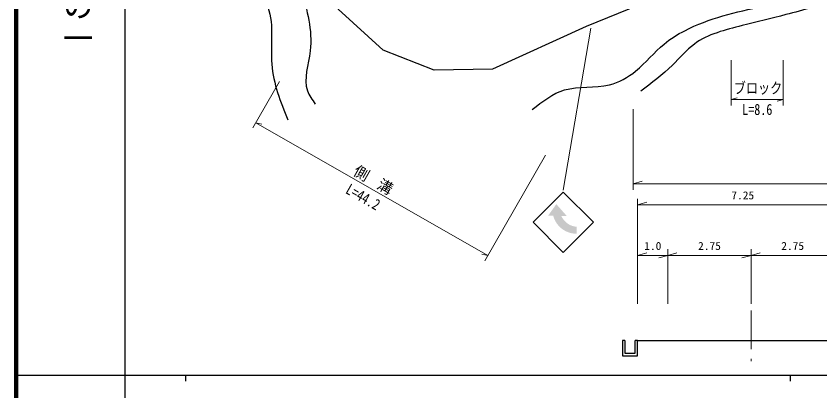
# Model space of a CAD drawing. Units: millimetres, scale not verified, with parts at other scales. Extents: x 40000 to 680000, y 20000 to 380000.
# Drawn here: x 40000 to 172893, y 202409 to 264408 of the extents above; entities that cross this region are included whole.
import ezdxf
from ezdxf.enums import TextEntityAlignment as Align

# ---------------------------------------------------------------- set-up
doc = ezdxf.new("R2010")
doc.units = ezdxf.units.MM
doc.header["$LTSCALE"] = 1000
doc.linetypes.add('USER3', pattern=[10, 6.4, -1.6, 0.4, -1.6])
for name, color, linetype, lineweight in [('M-BGD', 7, 'Continuous', 25), ('M-BMK', 2, 'USER3', 13), ('M-STR-HTXT', 7, 'Continuous', 13), ('M-STR-STRC', 7, 'Continuous', 25), ('M-TTL', 2, 'Continuous', 140), ('M-TTL-BAND', 7, 'Continuous', 25)]:
    doc.layers.add(name, color=color, linetype=linetype, lineweight=lineweight)
doc.styles.add('@ＭＳ ゴシック', font='')
doc.styles.add('ＭＳ ゴシック', font='')
doc.styles.get('@ＭＳ ゴシック').set_extended_font_data('@MS Gothic')
doc.styles.get('ＭＳ ゴシック').set_extended_font_data('MS Gothic')

msp = doc.modelspace()

# ---------------------------------------------------------------- hatches: boundary and pattern name
at = {"layer": 'M-STR-STRC'}
msp.add_hatch(color=256, dxfattribs=at).paths.add_polyline_path([(128800, 231369), (127935, 231369), (129316, 233297), (131028, 231364), (130144, 231364), (130243, 231156), (130345, 230977), (130485, 230770), (130613, 230608), (130771, 230438), (130941, 230279), (131102, 230150), (131221, 230065), (131407, 229949), (131671, 229815), (131839, 229746), (132056, 229673), (132321, 229608), (132467, 229583), (132672, 229561), (132672, 228411), (132458, 228416), (132222, 228435), (132000, 228466), (131771, 228511), (131588, 228557), (131405, 228613), (131233, 228675), (131116, 228721), (130991, 228776), (130810, 228865), (130685, 228933), (130443, 229082), (130308, 229176), (130191, 229265), (130031, 229397), (129899, 229518), (129694, 229728), (129534, 229917), (129440, 230039), (129362, 230150), (129213, 230385), (129138, 230518), (129063, 230665), (129006, 230787), (128952, 230915), (128898, 231056), (128840, 231230)])

# ---------------------------------------------------------------- linework, layer by layer
at = {"layer": 'M-BGD'}
for p, q in [((140653, 210730), (140253, 210730)), ((140253, 210730), (140253, 208230)), ((142753, 210730), (142353, 210730)), ((142353, 208630), (142353, 210730)), ((142753, 208230), (142753, 210730)), ((140253, 208230), (142753, 208230))]:
    msp.add_line(p, q, dxfattribs=at)
for points in [[(153395, 270533), (134252, 262664), (118745, 255629), (109095, 255456), (100691, 258759), (93258, 265561), (90907, 273980), (89237, 282786), (90755, 297739), (91047, 306746), (90600, 312641)], [(140653, 210730), (140653, 208630), (142353, 208630)], [(142753, 210730), (147753, 210730), (175253, 210730), (179003, 210730)]]:
    msp.add_lwpolyline(points, dxfattribs=at)
for points, knots in [([(84407, 309593), (85349, 306508), (86292, 303423), (86411, 300302), (86551, 296613), (85542, 292873), (85257, 289128), (84993, 285661), (85351, 282189), (85803, 278744), (86177, 275369), (86665, 272022), (87267, 268669), (88006, 265366), (89045, 262106), (88634, 258649), (88364, 256386), (87473, 254039), (88178, 252045), (88450, 251277), (88960, 250560), (89469, 249844)], [0, 0, 0, 0, 1, 1, 1, 2, 2, 2, 3, 3, 3, 4, 4, 4, 5, 5, 5, 6, 6, 6, 7, 7, 7, 7]), ([(77119, 306012), (76979, 304289), (76838, 302566), (76891, 300851), (77001, 297287), (77944, 293759), (78409, 290224), (78936, 286224), (78852, 282215), (78258, 278078), (77947, 276074), (77464, 274030), (77954, 272233), (78532, 270181), (80434, 268464), (81370, 266464), (82776, 263459), (81997, 259816), (82267, 256428), (82524, 253213), (83724, 250228), (84924, 247243)], [0, 0, 0, 0, 1, 1, 1, 2, 2, 2, 3, 3, 3, 4, 4, 4, 5, 5, 5, 6, 6, 6, 7, 7, 7, 7]), ([(125343, 248930), (127031, 250278), (128719, 251627), (130657, 252194), (132984, 252874), (135671, 252427), (138096, 253029), (139679, 253422), (141151, 254262), (142423, 255306), (144127, 256651), (145465, 258404), (147129, 259785), (148167, 260657), (149337, 261366), (150545, 261986), (154563, 264047), (159013, 265115), (163449, 266009), (166249, 266573), (169044, 267069), (171838, 267564)], [0, 0, 0, 0, 1, 1, 1, 2, 2, 2, 3, 3, 3, 4, 4, 4, 5, 5, 5, 6, 6, 6, 7, 7, 7, 7]), ([(176126, 267041), (173161, 266227), (170196, 265413), (167244, 264643), (164858, 264020), (162481, 263426), (160033, 262821), (157249, 262133), (154373, 261432), (152139, 259785), (150806, 258802), (149701, 257482), (148495, 256293), (146872, 254692), (145065, 253329), (143258, 251966)], [0, 0, 0, 0, 1, 1, 1, 2, 2, 2, 3, 3, 3, 4, 4, 4, 5, 5, 5, 5])]:
    msp.add_open_spline(points, degree=3, knots=knots, dxfattribs=at)
at = {"layer": 'M-BMK'}
msp.add_line((161503, 215730), (161503, 205730), dxfattribs=at)
at = {"layer": 'M-STR-HTXT'}
for p, q in [((135031, 262422), (130449, 235587)), ((158203, 257125), (158203, 249632)), ((166802, 249632), (166802, 257125)), ((83550, 253584), (79147, 245897)), ((158203, 250632), (159203, 250912)), ((158203, 250632), (166802, 250632)), ((166802, 250632), (165802, 250352)), ((142020, 248988), (142020, 235664)), ((79644, 246765), (80651, 246511)), ((79644, 246765), (118005, 224791)), ((117508, 223923), (127507, 241380)), ((142020, 236664), (143520, 237084)), ((142020, 236664), (253929, 236664)), ((142753, 216793), (142753, 234203)), ((142753, 233203), (144253, 233623)), ((142753, 233203), (179003, 233203)), ((118005, 224791), (116998, 225045)), ((142753, 224833), (144253, 225253)), ((142753, 224833), (147753, 224833)), ((147753, 224833), (146253, 224413)), ((147753, 225833), (147753, 216793)), ((147753, 224833), (149253, 225253)), ((147753, 224833), (161503, 224833)), ((161503, 224833), (160003, 224413)), ((161503, 225833), (161503, 216793)), ((161503, 224833), (163003, 225253)), ((161503, 224833), (176503, 224833))]:
    msp.add_line(p, q, dxfattribs=at)
at = {"layer": 'M-STR-STRC'}
msp.add_lwpolyline([(130471, 225304), (135471, 230304), (130471, 235304), (125471, 230304)], close=True, dxfattribs=at)
at = {"layer": 'M-TTL'}
msp.add_line((40000, 380000), (40000, 20000), dxfattribs=at)
at = {"layer": 'M-TTL-BAND'}
for p, q in [((58000, 370000), (58000, 20000)), ((40000, 205000), (579000, 205000)), ((68000, 205000), (68000, 204000)), ((168000, 205000), (168000, 204000))]:
    msp.add_line(p, q, dxfattribs=at)

# ---------------------------------------------------------------- texts
at = {"layer": 'M-STR-HTXT', "style": 'ＭＳ ゴシック'}
for s, height, width, p in [('ブロック', 1833, 0.8, (158652, 251032)), ('L=8.6', 1833, 0.8, (160038, 247501)), ('7.25', 1320, 1.05, (158253, 233703)), ('1.0', 1320, 1.05, (143853, 225333)), ('2.75', 1320, 1.05, (152753, 225333)), ('2.75', 1320, 1.05, (166503, 225333))]:
    msp.add_text(s, height=height, dxfattribs=dict(at, width=width)).set_placement(p, align=Align.BOTTOM_LEFT)
at = {"layer": 'M-STR-HTXT', "style": 'ＭＳ ゴシック', "width": 0.8}
msp.add_text('L=44.2', height=1833, rotation=330.2, dxfattribs=at).set_placement((94050, 234715), align=Align.BOTTOM_LEFT)
at = {"layer": 'M-STR-HTXT', "insert": (95481, 238081), "char_height": 1833, "attachment_point": 7, "rotation": 330.2, "style": 'ＭＳ ゴシック'}
msp.add_mtext('\\T1.8;側溝', dxfattribs=at)
at = {"layer": 'M-TTL-BAND', "style": '@ＭＳ ゴシック', "width": 1.1}
msp.add_text('縮尺千分の一', height=3666, rotation=270, dxfattribs=at).set_placement((47277, 291030), align=Align.BOTTOM_LEFT)

doc.saveas('drawing.dxf')
